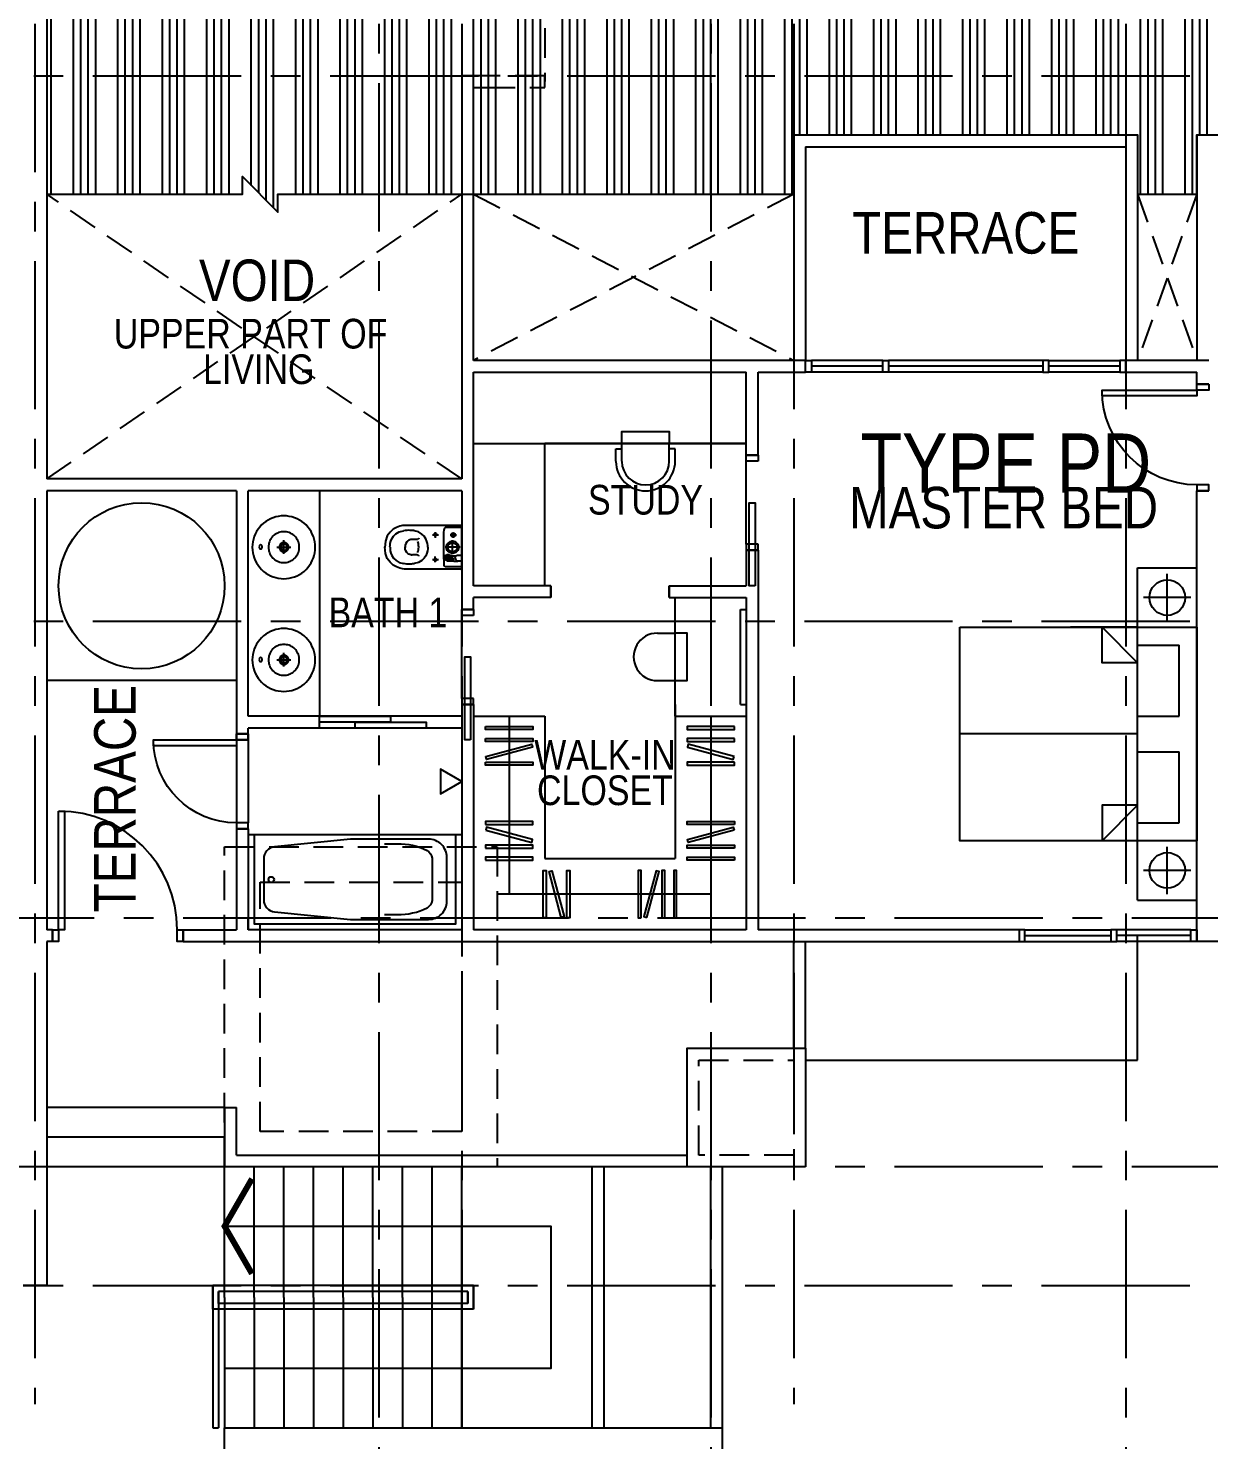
# Model space of a CAD drawing. Extents: x -202 to 81900, y 0 to 57000.
# Drawn here: x 29244 to 39200, y 32661 to 44561 of the extents above; entities that cross this region are included whole.
import ezdxf
from ezdxf.enums import TextEntityAlignment as Align

# ---------------------------------------------------------------- set-up
doc = ezdxf.new("R2010")
doc.units = 0
doc.header["$LTSCALE"] = 1000
doc.header["$MEASUREMENT"] = 0
doc.linetypes.add('CENTER', pattern=[2, 1.25, -0.25, 0.25, -0.25])
doc.linetypes.add('HIDDEN', pattern=[0.375, 0.25, -0.125])
doc.layers.get('0').update_dxf_attribs({"linetype": 'CONTINUOUS'})
for name, color, linetype in [('A-_ANOT----_T-', 7, 'CONTINUOUS'), ('A-_ANOTGRID_E-', 8, 'CENTER'), ('A-_ANOTSYBL_E-', 7, 'CONTINUOUS'), ('A-_DOOR----_E-', 7, 'CONTINUOUS'), ('A-_FIXR----_E-', 7, 'CONTINUOUS'), ('A-_FURT----_E-', 4, 'CONTINUOUS'), ('A-_ROOF----_E-', 5, 'CONTINUOUS'), ('A-_ROOF----_H-', 8, 'CONTINUOUS'), ('A-_SANIFIXR_E-', 7, 'CONTINUOUS'), ('A-_SLABSTEP_E-', 7, 'CONTINUOUS'), ('A-_SPAC----_E-', 7, 'CONTINUOUS'), ('A-_STRC----_E-', 7, 'CONTINUOUS'), ('A-_WALL----_E-', 1, 'CONTINUOUS'), ('A-_WALLPARP_E-', 7, 'CONTINUOUS'), ('A-_WIND----_E-', 7, 'CONTINUOUS'), ('MERGE', 7, 'CONTINUOUS')]:
    doc.layers.add(name, color=color, linetype=linetype)
doc.styles.add('ARIAL-NARROW', font='ARIALN.TTF')

# ---------------------------------------------------------------- blocks, each defined once
blk = doc.blocks.new('DR900')
at = {"layer": 'A-_DOOR----_E-'}
for points in [[(50, 100), (100, 100), (100, 900), (50, 900)], [(0, 0), (50, 0), (50, 100), (0, 100)], [(900, 0), (850, 0), (850, 100), (900, 100)]]:
    blk.add_lwpolyline(points, close=True, dxfattribs=at)
blk.add_arc((50, 100), 800, 0, 90, dxfattribs=at)
blk = doc.blocks.new('HEM_DURA0401')
at = {"layer": 'MERGE', "color": 7}
for p, q in [((-113, 241), (-133, 230)), ((-91, 250), (-113, 241)), ((-69, 257), (-91, 250)), ((-47, 262), (-69, 257)), ((-24, 265), (-47, 262)), ((-1, 266), (-24, 265)), ((22, 265), (-1, 266)), ((45, 262), (22, 265)), ((68, 257), (45, 262)), ((90, 250), (68, 257)), ((111, 241), (90, 250)), ((132, 230), (111, 241)), ((-230, 133), (-241, 113)), ((-218, 153), (-230, 133)), ((-204, 171), (-218, 153)), ((-188, 188), (-204, 171)), ((-171, 204), (-188, 188)), ((-153, 218), (-171, 204)), ((-133, 230), (-153, 218)), ((151, 218), (132, 230)), ((170, 204), (151, 218)), ((187, 188), (170, 204)), ((202, 171), (187, 188)), ((216, 153), (202, 171)), ((229, 133), (216, 153)), ((240, 113), (229, 133)), ((-265, 24), (-266, 1)), ((-266, 1), (-265, -23)), ((-262, 47), (-265, 24)), ((-257, 69), (-262, 47)), ((-250, 91), (-257, 69)), ((-241, 113), (-250, 91)), ((248, 91), (240, 113)), ((255, 69), (248, 91)), ((260, 47), (255, 69)), ((263, 24), (260, 47)), ((264, 1), (263, 24)), ((263, -23), (264, 1)), ((-265, -23), (-262, -45)), ((-262, -45), (-257, -68)), ((-257, -68), (-250, -90)), ((-250, -90), (-241, -111)), ((-241, -111), (-230, -132)), ((229, -132), (240, -111)), ((240, -111), (248, -90)), ((248, -90), (255, -68)), ((255, -68), (260, -45)), ((260, -45), (263, -23)), ((-230, -132), (-218, -151)), ((-218, -151), (-204, -170)), ((-204, -170), (-188, -187)), ((-188, -187), (-171, -202)), ((-171, -202), (-153, -217)), ((-153, -217), (-133, -229)), ((-133, -229), (-113, -240)), ((111, -240), (132, -229)), ((132, -229), (151, -217)), ((151, -217), (170, -202)), ((170, -202), (187, -187)), ((187, -187), (202, -170)), ((202, -170), (216, -151)), ((216, -151), (229, -132)), ((-113, -240), (-91, -249)), ((-91, -249), (-69, -255)), ((-69, -255), (-47, -260)), ((-47, -260), (-24, -264)), ((-24, -264), (-1, -265)), ((-1, -265), (22, -264)), ((22, -264), (45, -260)), ((45, -260), (68, -255)), ((68, -255), (90, -249)), ((90, -249), (111, -240))]:
    blk.add_line(p, q, dxfattribs=at)
at = {"layer": 'MERGE', "color": 8}
for p, q in [((-14, 200), (-15, 198)), ((-15, 198), (-15, 196)), ((-15, 196), (-15, 193)), ((-15, 193), (-14, 191)), ((-13, 203), (-14, 200)), ((-14, 191), (-13, 189)), ((-11, 205), (-13, 203)), ((-13, 189), (-11, 187)), ((-9, 206), (-11, 205)), ((-11, 187), (-9, 185)), ((-6, 208), (-9, 206)), ((-9, 185), (-6, 183)), ((-4, 209), (-6, 208)), ((-6, 183), (-4, 182)), ((-1, 209), (-4, 209)), ((-4, 182), (-1, 182)), ((2, 210), (-1, 209)), ((-1, 182), (2, 182)), ((5, 209), (2, 210)), ((2, 182), (5, 182)), ((8, 209), (5, 209)), ((5, 182), (8, 182)), ((11, 208), (8, 209)), ((8, 182), (11, 183)), ((13, 206), (11, 208)), ((11, 183), (13, 185)), ((15, 205), (13, 206)), ((13, 185), (15, 187)), ((17, 203), (15, 205)), ((15, 187), (17, 189)), ((18, 200), (17, 203)), ((17, 189), (18, 191)), ((19, 198), (18, 200)), ((18, 191), (19, 193)), ((19, 196), (19, 198)), ((19, 193), (19, 196)), ((-57, 0), (60, 0)), ((-39, 3), (-40, -1)), ((-38, 10), (-39, 6)), ((-39, 6), (-39, 3)), ((-37, 13), (-38, 10)), ((-36, 16), (-37, 13)), ((-34, 19), (-36, 16)), ((-32, 22), (-34, 19)), ((-30, 25), (-32, 22)), ((-28, 27), (-30, 25)), ((-25, 30), (-28, 27)), ((-26, 4), (-27, 2)), ((-27, 2), (-27, -1)), ((-25, 8), (-26, 6)), ((-26, 6), (-26, 4)), ((-23, 32), (-25, 30)), ((-24, 11), (-25, 8)), ((-23, 13), (-24, 11)), ((-20, 34), (-23, 32)), ((-22, 15), (-23, 13)), ((-20, 16), (-22, 15)), ((-17, 35), (-20, 34)), ((-19, 18), (-20, 16)), ((-17, 20), (-19, 18)), ((-14, 36), (-17, 35)), ((-15, 21), (-17, 20)), ((-13, 22), (-15, 21)), ((-10, 38), (-14, 36)), ((-11, 23), (-13, 22)), ((-9, 24), (-11, 23)), ((-7, 38), (-10, 38)), ((-7, 25), (-9, 24)), ((-3, 39), (-7, 38)), ((-5, 26), (-7, 25)), ((-2, 26), (-5, 26)), ((0, 39), (-3, 39)), ((0, 26), (-2, 26)), ((0, 60), (0, -58)), ((3, 39), (0, 39)), ((2, 26), (0, 26)), ((5, 26), (2, 26)), ((7, 38), (3, 39)), ((7, 25), (5, 26)), ((10, 38), (7, 38)), ((9, 24), (7, 25)), ((11, 23), (9, 24)), ((14, 36), (10, 38)), ((13, 22), (11, 23)), ((15, 21), (13, 22)), ((17, 35), (14, 36)), ((17, 20), (15, 21)), ((20, 34), (17, 35)), ((19, 18), (17, 20)), ((20, 16), (19, 18)), ((23, 32), (20, 34)), ((22, 15), (20, 16)), ((23, 13), (22, 15)), ((25, 30), (23, 32)), ((24, 11), (23, 13)), ((25, 8), (24, 11)), ((28, 27), (25, 30)), ((26, 6), (25, 8)), ((26, 4), (26, 6)), ((27, 2), (26, 4)), ((27, -1), (27, 2)), ((30, 25), (28, 27)), ((32, 22), (30, 25)), ((34, 19), (32, 22)), ((36, 16), (34, 19)), ((37, 13), (36, 16)), ((38, 10), (37, 13)), ((39, 6), (38, 10)), ((39, 3), (39, 6)), ((40, -1), (39, 3)), ((-40, -1), (-39, -4)), ((-39, -4), (-39, -8)), ((-39, -8), (-38, -11)), ((-38, -11), (-37, -14)), ((-37, -14), (-36, -17)), ((-36, -17), (-34, -20)), ((-34, -20), (-32, -23)), ((-32, -23), (-30, -26)), ((-30, -26), (-28, -29)), ((-28, -29), (-25, -31)), ((-27, -1), (-27, -3)), ((-27, -3), (-26, -5)), ((-26, -5), (-26, -8)), ((-26, -8), (-25, -10)), ((-25, -10), (-24, -12)), ((-25, -31), (-23, -33)), ((-24, -12), (-23, -14)), ((-23, -14), (-22, -16)), ((-23, -33), (-20, -35)), ((-22, -16), (-20, -18)), ((-20, -18), (-19, -20)), ((-20, -35), (-17, -37)), ((-19, -20), (-17, -21)), ((-17, -21), (-15, -23)), ((-17, -37), (-14, -38)), ((-15, -23), (-13, -24)), ((-14, -38), (-10, -39)), ((-13, -24), (-11, -25)), ((-11, -25), (-9, -26)), ((-10, -39), (-7, -40)), ((-9, -26), (-7, -26)), ((-7, -26), (-5, -27)), ((-7, -40), (-3, -40)), ((-5, -27), (-2, -27)), ((-3, -40), (0, -40)), ((-2, -27), (0, -27)), ((0, -27), (2, -27)), ((0, -40), (3, -40)), ((2, -27), (5, -27)), ((3, -40), (7, -40)), ((5, -27), (7, -26)), ((7, -26), (9, -26)), ((7, -40), (10, -39)), ((9, -26), (11, -25)), ((10, -39), (14, -38)), ((11, -25), (13, -24)), ((13, -24), (15, -23)), ((14, -38), (17, -37)), ((15, -23), (17, -21)), ((17, -21), (19, -20)), ((17, -37), (20, -35)), ((19, -20), (20, -18)), ((20, -18), (22, -16)), ((20, -35), (23, -33)), ((22, -16), (23, -14)), ((23, -14), (24, -12)), ((23, -33), (25, -31)), ((24, -12), (25, -10)), ((25, -10), (26, -8)), ((25, -31), (28, -29)), ((26, -5), (27, -3)), ((26, -8), (26, -5)), ((27, -3), (27, -1)), ((28, -29), (30, -26)), ((30, -26), (32, -23)), ((32, -23), (34, -20)), ((34, -20), (36, -17)), ((36, -17), (37, -14)), ((37, -14), (38, -11)), ((38, -11), (39, -8)), ((39, -4), (40, -1)), ((39, -8), (39, -4))]:
    blk.add_line(p, q, dxfattribs=at)
blk.add_lwpolyline([(130, 0), (130, 11), (128, 23), (126, 34), (123, 44), (118, 55), (113, 65), (107, 75), (100, 84), (92, 92), (84, 100), (75, 107), (65, 113), (55, 118), (45, 122), (34, 126), (23, 128), (12, 130), (0, 130), (-11, 130), (-22, 128), (-33, 126), (-44, 122), (-55, 118), (-65, 113), (-74, 107), (-83, 100), (-92, 92), (-99, 84), (-106, 75), (-112, 65), (-117, 55), (-122, 44), (-125, 34), (-128, 23), (-129, 11), (-130, 0), (-129, -11), (-128, -23), (-125, -34), (-122, -44), (-117, -55), (-112, -65), (-106, -75), (-99, -84), (-92, -92), (-83, -100), (-74, -106), (-65, -113), (-55, -118), (-44, -122), (-33, -126), (-22, -128), (-11, -129), (0, -130), (12, -129), (23, -128), (34, -126), (45, -122), (55, -118), (65, -113), (75, -106), (84, -100), (92, -92), (100, -84), (107, -75), (113, -65), (118, -55), (123, -44), (126, -34), (128, -23), (130, -11), (130, 0), (130, 0)], close=True, dxfattribs=at)
blk = doc.blocks.new('HEM_DURA2501')
at = {"layer": 'MERGE', "color": 7}
for points in [[(-479, 184), (-484, 184), (-500, 182), (-523, 177), (-550, 167), (-578, 151), (-605, 127), (-628, 95), (-644, 52), (-649, -2)], [(-605, 0), (-605, 4), (-605, 15), (-603, 30), (-598, 50), (-589, 71), (-575, 92), (-554, 111), (-527, 128), (-491, 139)], [(-400, 139), (-402, 140), (-407, 140), (-414, 141), (-423, 142), (-435, 142), (-448, 143), (-462, 142), (-476, 141), (-491, 139)], [(-8, 184), (-24, 184), (-67, 184), (-130, 184), (-204, 184), (-282, 184), (-357, 184), (-419, 184), (-462, 184), (-479, 184)], [(-286, 0), (-286, 4), (-287, 15), (-290, 31), (-295, 50), (-304, 72), (-318, 93), (-338, 112), (-365, 128), (-400, 139)], [(-148, 149), (-149, 142), (-149, 120), (-150, 88), (-150, 49), (-151, 6), (-151, -39), (-151, -82), (-150, -120), (-148, -149)], [(-131, 167), (-132, 167), (-133, 167), (-136, 167), (-138, 167), (-141, 165), (-144, 163), (-146, 160), (-148, 155), (-148, 149)], [(0, 167), (-5, 167), (-17, 167), (-34, 167), (-55, 167), (-77, 167), (-97, 167), (-115, 167), (-127, 167), (-131, 167)], [(-7, 184), (-7, 184), (-6, 184), (-5, 184), (-4, 183), (-3, 183), (-2, 182), (-1, 181), (0, 179), (0, 177)], [(0, 177), (0, 165), (0, 132), (0, 85), (0, 29), (0, -29), (0, -85), (0, -132), (0, -165), (0, -177)], [(-479, -184), (-484, -184), (-500, -182), (-523, -176), (-550, -167), (-578, -151), (-605, -127), (-628, -95), (-644, -52), (-649, 2)], [(-605, 0), (-606, -4), (-605, -15), (-603, -31), (-598, -50), (-590, -71), (-576, -92), (-555, -112), (-528, -128), (-491, -139)], [(-286, 0), (-286, -4), (-287, -15), (-289, -30), (-294, -49), (-303, -70), (-317, -92), (-337, -111), (-365, -128), (-400, -139)], [(-400, -139), (-402, -140), (-407, -140), (-414, -141), (-423, -142), (-435, -142), (-448, -143), (-462, -142), (-476, -141), (-491, -139)], [(-8, -184), (-24, -184), (-67, -184), (-130, -184), (-204, -184), (-282, -184), (-357, -184), (-419, -184), (-462, -184), (-479, -184)], [(-131, -167), (-132, -167), (-133, -167), (-136, -167), (-138, -167), (-141, -165), (-144, -163), (-146, -160), (-148, -155), (-148, -149)], [(0, -167), (-5, -167), (-17, -167), (-34, -167), (-55, -167), (-77, -167), (-97, -167), (-115, -167), (-127, -167), (-131, -167)], [(-7, -184), (-7, -184), (-6, -184), (-5, -184), (-4, -183), (-3, -183), (-2, -182), (-1, -181), (0, -179), (0, -177)]]:
    blk.add_lwpolyline(points, dxfattribs=at)
at = {"layer": 'MERGE', "color": 8}
for points in [[(-223, 127), (-223, 125), (-223, 121), (-223, 115), (-223, 107), (-223, 100), (-223, 92), (-223, 86), (-223, 82), (-223, 80)], [(-116, 124), (-116, 121), (-116, 115), (-116, 106), (-116, 95), (-116, 84), (-116, 73), (-116, 64), (-116, 58), (-116, 55)], [(-78, 122), (-78, 121), (-78, 118), (-78, 112), (-78, 106), (-78, 100), (-78, 94), (-78, 89), (-78, 85), (-78, 84)], [(-362, 76), (-362, 75), (-362, 74), (-363, 73), (-365, 71), (-367, 69), (-369, 68), (-373, 66), (-377, 65), (-381, 65), (-381, 65), (-387, 65), (-393, 65), (-399, 65), (-405, 65), (-411, 65), (-415, 65), (-419, 66), (-422, 66), (-423, 66), (-423, 66), (-425, 65), (-430, 65), (-437, 62), (-446, 59), (-455, 53), (-463, 44), (-471, 32), (-476, 17), (-478, -2)], [(-362, -76), (-362, -75), (-362, -74), (-363, -73), (-365, -71), (-367, -69), (-369, -68), (-373, -66), (-377, -65), (-381, -65), (-381, -65), (-387, -65), (-393, -65), (-399, -65), (-405, -65), (-411, -65), (-415, -65), (-419, -66), (-422, -66), (-423, -66), (-423, -66), (-425, -65), (-430, -65), (-437, -62), (-446, -59), (-455, -53), (-463, -44), (-471, -32), (-476, -17), (-478, 2)], [(-371, 45), (-371, 44), (-369, 40), (-367, 33), (-366, 23), (-364, 12), (-363, -1), (-364, -15), (-366, -31), (-369, -47)], [(-247, 105), (-246, 105), (-241, 105), (-234, 105), (-226, 105), (-218, 105), (-210, 105), (-203, 105), (-199, 105), (-197, 105)], [(-212, 106), (-212, 108), (-213, 110), (-214, 112), (-215, 113), (-216, 114), (-218, 115), (-219, 116), (-221, 117), (-223, 117), (-223, 117), (-225, 117), (-227, 116), (-229, 115), (-230, 114), (-231, 113), (-232, 112), (-233, 110), (-234, 108), (-234, 106), (-234, 106), (-234, 104), (-233, 102), (-232, 101), (-231, 99), (-230, 98), (-229, 97), (-227, 96), (-225, 96), (-223, 95), (-223, 95), (-221, 96), (-219, 96), (-218, 97), (-216, 98), (-215, 99), (-214, 101), (-213, 102), (-212, 104), (-212, 106)], [(-148, 89), (-146, 89), (-140, 89), (-132, 89), (-122, 89), (-111, 89), (-101, 89), (-93, 89), (-87, 89), (-85, 89)], [(-89, 89), (-89, 94), (-91, 98), (-93, 103), (-95, 106), (-98, 110), (-102, 112), (-106, 114), (-111, 116), (-116, 116), (-116, 116), (-121, 116), (-125, 114), (-129, 112), (-133, 110), (-136, 106), (-139, 103), (-141, 98), (-142, 94), (-143, 89), (-143, 89), (-142, 84), (-141, 80), (-139, 75), (-136, 72), (-133, 68), (-129, 66), (-125, 64), (-121, 63), (-116, 62), (-116, 62), (-111, 63), (-106, 64), (-102, 66), (-98, 68), (-95, 72), (-93, 75), (-91, 80), (-89, 84), (-89, 89)], [(-14, 1), (-18, 1), (-30, 1), (-47, 1), (-67, 1), (-88, 1), (-108, 1), (-125, 1), (-137, 1), (-141, 1)], [(-98, 89), (-98, 92), (-99, 95), (-100, 98), (-102, 101), (-104, 103), (-107, 105), (-110, 106), (-113, 107), (-116, 107), (-116, 107), (-119, 107), (-122, 106), (-125, 105), (-127, 103), (-130, 101), (-131, 98), (-133, 95), (-134, 92), (-134, 89), (-134, 89), (-134, 86), (-133, 83), (-131, 80), (-130, 77), (-127, 75), (-125, 74), (-122, 72), (-119, 71), (-116, 71), (-116, 71), (-113, 71), (-110, 72), (-107, 74), (-104, 75), (-102, 77), (-100, 80), (-99, 83), (-98, 86), (-98, 89)], [(-26, 1), (-27, 10), (-29, 19), (-33, 27), (-38, 34), (-44, 40), (-51, 45), (-59, 49), (-68, 51), (-77, 52), (-77, 52), (-87, 51), (-95, 49), (-103, 45), (-110, 40), (-117, 34), (-122, 27), (-125, 19), (-128, 10), (-129, 1), (-129, 1), (-128, -8), (-125, -17), (-122, -25), (-117, -32), (-110, -38), (-103, -43), (-95, -47), (-87, -50), (-77, -50), (-77, -50), (-68, -50), (-59, -47), (-51, -43), (-44, -38), (-38, -32), (-33, -25), (-29, -17), (-27, -8), (-26, 1)], [(-117, 116), (-114, 116), (-106, 116), (-95, 116), (-82, 116), (-68, 117), (-55, 117), (-44, 117), (-37, 117), (-34, 117)], [(-39, 1), (-39, 8), (-41, 14), (-44, 20), (-48, 26), (-52, 30), (-58, 34), (-64, 37), (-70, 39), (-77, 40), (-77, 40), (-84, 39), (-91, 37), (-97, 34), (-102, 30), (-107, 26), (-111, 20), (-114, 14), (-115, 8), (-116, 1), (-116, 1), (-115, -6), (-114, -13), (-111, -19), (-107, -24), (-102, -29), (-97, -32), (-91, -35), (-84, -37), (-77, -38), (-77, -38), (-70, -37), (-64, -35), (-58, -32), (-52, -29), (-48, -24), (-44, -19), (-41, -13), (-39, -6), (-39, 1)], [(-106, 64), (-106, 64), (-103, 65), (-100, 66), (-97, 67), (-93, 69), (-89, 70), (-86, 71), (-84, 72), (-83, 72)], [(-95, 102), (-94, 102), (-91, 102), (-87, 102), (-83, 102), (-78, 102), (-73, 102), (-69, 102), (-66, 102), (-65, 102)], [(-70, 102), (-70, 103), (-70, 105), (-71, 106), (-72, 107), (-73, 108), (-74, 109), (-75, 110), (-77, 110), (-78, 110), (-78, 110), (-80, 110), (-81, 110), (-83, 109), (-84, 108), (-85, 107), (-86, 106), (-87, 105), (-87, 103), (-87, 102), (-87, 102), (-87, 100), (-87, 99), (-86, 97), (-85, 96), (-84, 95), (-83, 94), (-81, 94), (-80, 93), (-78, 93), (-78, 93), (-77, 93), (-75, 94), (-74, 94), (-73, 95), (-72, 96), (-71, 97), (-70, 99), (-70, 100), (-70, 102)], [(-83, 72), (-82, 72), (-79, 72), (-74, 72), (-69, 72), (-63, 72), (-57, 72), (-53, 72), (-50, 72), (-48, 72)], [(-77, 60), (-77, 56), (-77, 45), (-77, 29), (-77, 10), (-77, -9), (-77, -28), (-77, -44), (-77, -55), (-77, -59)], [(-55, 91), (-55, 92), (-55, 94), (-54, 97), (-52, 101), (-50, 106), (-47, 110), (-43, 113), (-37, 115), (-30, 116)], [(-55, 91), (-55, 90), (-55, 88), (-54, 84), (-53, 81), (-51, 76), (-48, 73), (-43, 69), (-37, 67), (-29, 66), (-29, 66), (-21, 66), (-15, 66), (-11, 66), (-7, 66), (-5, 66), (-4, 66), (-3, 66), (-3, 66), (-2, 66)], [(-30, 116), (-29, 116), (-26, 116), (-22, 116), (-18, 116), (-13, 116), (-8, 116), (-4, 116), (-1, 116), (0, 116)], [(-247, -105), (-246, -105), (-241, -105), (-234, -105), (-226, -105), (-218, -105), (-210, -105), (-203, -105), (-199, -105), (-197, -105)], [(-212, -106), (-212, -104), (-213, -102), (-214, -101), (-215, -99), (-216, -98), (-218, -97), (-219, -96), (-221, -96), (-223, -95), (-223, -95), (-225, -96), (-227, -96), (-229, -97), (-230, -98), (-231, -99), (-232, -101), (-233, -102), (-234, -104), (-234, -106), (-234, -106), (-234, -108), (-233, -110), (-232, -112), (-231, -113), (-230, -114), (-229, -115), (-227, -116), (-225, -117), (-223, -117), (-223, -117), (-221, -117), (-219, -116), (-218, -115), (-216, -114), (-215, -113), (-214, -112), (-213, -110), (-212, -108), (-212, -106)], [(-223, -127), (-223, -125), (-223, -121), (-223, -115), (-223, -107), (-223, -100), (-223, -92), (-223, -86), (-223, -82), (-223, -80)], [(-96, -103), (-94, -103), (-89, -103), (-83, -103), (-75, -103), (-66, -103), (-58, -103), (-52, -103), (-47, -103), (-45, -103)], [(-54, -103), (-54, -100), (-55, -97), (-57, -94), (-58, -92), (-60, -90), (-63, -88), (-66, -87), (-69, -86), (-72, -85), (-72, -85), (-75, -86), (-78, -87), (-81, -88), (-83, -90), (-85, -92), (-87, -94), (-88, -97), (-89, -100), (-89, -103), (-89, -103), (-89, -106), (-88, -109), (-87, -112), (-85, -114), (-83, -116), (-81, -118), (-78, -119), (-75, -120), (-72, -121), (-72, -121), (-69, -120), (-66, -119), (-63, -118), (-60, -116), (-58, -114), (-57, -112), (-55, -109), (-54, -106), (-54, -103)], [(-62, -103), (-62, -101), (-62, -100), (-63, -98), (-64, -97), (-65, -95), (-67, -94), (-68, -94), (-70, -93), (-72, -93), (-72, -93), (-74, -93), (-75, -94), (-77, -94), (-78, -95), (-79, -97), (-80, -98), (-81, -100), (-81, -101), (-82, -103), (-82, -103), (-81, -105), (-81, -106), (-80, -108), (-79, -109), (-78, -111), (-77, -112), (-75, -112), (-74, -113), (-72, -113), (-72, -113), (-70, -113), (-68, -112), (-67, -112), (-65, -111), (-64, -109), (-63, -108), (-62, -106), (-62, -105), (-62, -103)], [(-72, -125), (-72, -123), (-72, -119), (-72, -113), (-72, -106), (-72, -98), (-72, -90), (-72, -84), (-72, -80), (-72, -78)]]:
    blk.add_lwpolyline(points, dxfattribs=at)
blk = doc.blocks.new('TUB6')
at = {"layer": 'A-_FIXR----_E-'}
blk.add_lwpolyline([(1700, 375), (0, 375), (0, -375), (1700, -375)], close=True, dxfattribs=at)
blk.add_lwpolyline([(172, -274), (813, -338), (1471, -338, 0.414214), (1624, -185), (1624, 185, 0.414214), (1471, 338), (813, 338), (172, 274, 0.386807), (80, 173), (80, -173, 0.386807)], format="xyb", close=True, dxfattribs=at)
blk.add_lwpolyline([(1100, 300), (1207, 300, -0.120814), (1458, 243, -0.197037), (1500, 179), (1500, -179, -0.197037), (1458, -243, -0.120814), (1207, -300), (1100, -300, -0.096183)], format="xyb", dxfattribs=at)
blk.add_circle((144, -2), 23.9, dxfattribs=at)
blk = doc.blocks.new('SANISHSP')
blk.add_lwpolyline([(0, 0), (-52, -90), (52, -90)], close=True)
blk = doc.blocks.new('DR800')
at = {"layer": 'A-_DOOR----_E-'}
for points in [[(50, 100), (100, 100), (100, 800), (50, 800)], [(0, 0), (50, 0), (50, 100), (0, 100)], [(800, 0), (750, 0), (750, 100), (800, 100)]]:
    blk.add_lwpolyline(points, close=True, dxfattribs=at)
blk.add_arc((50, 100), 700, 0, 90, dxfattribs=at)

msp = doc.modelspace()

# ---------------------------------------------------------------- hatches: boundary and pattern name
at = {"layer": 'A-_ROOF----_H-'}
h = msp.add_hatch(dxfattribs=at)
h.set_pattern_fill('ANSI34', color=256, scale=500, angle=45, style=0)
h.paths.add_polyline_path([(19899.97, 43761.38), (19899.97, 42661.38), (16499.97, 42661.38), (16499.97, 40761.39), (16599.97, 40761.39), (16599.97, 41561.38), (19499.97, 41561.38), (19499.97, 39661.37), (19999.97, 39661.37), (19999.97, 41561.38), (22899.97, 41561.38), (22899.97, 42161.38), (27249.97, 42161.38), (27249.97, 42011.38), (27549.97, 42311.38), (27549.97, 42161.38), (29199.97, 42161.38), (29199.97, 44261.38), (25499.97, 44261.38), (25499.97, 43761.38)])
h.paths.add_polyline_path([(35699.97, 43161.38), (35699.97, 43661.38), (38599.97, 43661.38), (38599.97, 43161.38), (39099.97, 43161.38), (39099.97, 43661.38), (41899.97, 43661.38), (41899.97, 44761.38), (33099.97, 44761.38), (33099.97, 45261.38), (29399.97, 45261.38), (29399.97, 43161.38), (31049.97, 43161.38), (31049.97, 43311.38), (31349.97, 43011.38), (31349.97, 43161.38)])
h.paths.add_polyline_path([(48299.97, 43161.38), (52649.97, 43161.38), (52649.97, 43011.38), (52949.97, 43311.38), (52949.97, 43161.38), (54799.97, 43161.38), (54799.97, 45261.38), (50899.97, 45261.38), (50899.97, 44761.38), (42099.97, 44761.38), (42099.97, 43661.38), (44899.97, 43661.38), (44899.97, 43161.38), (45399.97, 43161.38), (45399.97, 43661.38), (48299.97, 43661.38)])
h.paths.add_polyline_path([(56799.96, 32061.38), (52599.97, 32061.38), (52599.97, 30461.38), (58149.97, 30461.38), (58149.97, 30611.38), (58449.97, 30311.38), (58449.97, 30461.38), (60899.97, 30461.38), (60899.97, 31061.38), (57799.97, 31061.38), (57799.97, 30961.37), (56799.96, 30961.35)])
h.paths.add_polyline_path([(47599.97, 23261.38), (47599.97, 21261.38), (54599.97, 21261.38), (54599.97, 23261.38), (51249.97, 23261.38), (51249.97, 23411.38), (50949.97, 23111.38), (50949.97, 23261.38)])
h.paths.add_polyline_path([(32099.97, 23261.38), (28749.97, 23261.38), (28749.97, 23111.38), (28449.97, 23411.38), (28449.97, 23261.38), (25099.97, 23261.38), (25099.97, 21261.38), (32099.97, 21261.38)])

# ---------------------------------------------------------------- linework, layer by layer
at = {"layer": 'A-_ANOTGRID_E-'}
for p, q in [((29299.97, 54598.55), (29299.97, 32961.37)), ((32899.97, 54598.55), (32899.97, 32961.37)), ((35699.97, 54598.55), (35699.97, 32961.37)), ((38499.97, 54598.55), (38499.97, 20761.37)), ((5790, 44161.38), (68200, 44161.38)), ((5790, 39561.37), (68200, 39561.37)), ((4550, 37061.37), (68200, 37061.37)), ((5790, 33961.37), (68200, 33961.37))]:
    msp.add_line(p, q, dxfattribs=at)
for points in [[(31699.97, 54598.55), (31699.97, 54098.55), (32199.97, 54098.55), (32199.97, 20761.37)], [(34499.97, 54598.55), (34499.97, 54098.55), (34999.97, 54098.55), (34999.97, 20761.37)]]:
    msp.add_lwpolyline(points, dxfattribs=at)
at = {"layer": 'A-_ANOTSYBL_E-', "linetype": 'CENTER'}
msp.add_lwpolyline([(59800.01, 34961.37), (16600, 34961.37), (16600, 38255.03), (4350, 38255.03)], dxfattribs=at)
at = {"layer": 'A-_DOOR----_E-'}
for points in [[(35399.94, 40911.38), (35299.94, 40911.38), (35299.94, 40961.38), (35399.94, 40961.38)], [(35374.94, 39861.38), (35324.94, 39861.38), (35324.94, 40561.38), (35374.94, 40561.38)], [(35399.94, 40211.38), (35299.94, 40211.38), (35299.94, 40161.38), (35399.94, 40161.38)], [(32999.97, 39611.38), (32899.97, 39611.38), (32899.97, 39661.38), (32999.97, 39661.38)], [(32974.97, 38561.38), (32924.97, 38561.38), (32924.97, 39261.38), (32974.97, 39261.38)], [(32999.97, 38911.38), (32899.97, 38911.38), (32899.97, 38861.38), (32999.97, 38861.38)], [(30999.99, 38561.41), (31099.99, 38561.44), (31099.98, 38611.44), (30999.98, 38611.41)], [(29499.98, 37961.39), (29549.98, 37961.39), (29549.98, 36961.39), (29499.98, 36961.39)], [(31099.99, 37861.41), (30999.99, 37861.39), (31000, 37811.39), (31100, 37811.41)], [(29449.98, 36961.39), (29499.98, 36961.39), (29499.98, 36861.39), (29449.98, 36861.39)], [(30499.98, 36961.39), (30549.98, 36961.39), (30549.98, 36861.39), (30499.98, 36861.39)], [(30499.98, 36961.39), (30549.98, 36961.39), (30549.98, 36861.39), (30499.98, 36861.39)]]:
    msp.add_lwpolyline(points, close=True, dxfattribs=at)
msp.add_arc((29499.98, 36961.39), 1000.01, 0.000084, 89.796407, dxfattribs=at)
at = {"layer": 'A-_FIXR----_E-'}
for p, q in [((32999.97, 41061.39), (35299.94, 41061.38)), ((33599.97, 39861.38), (33599.97, 41061.39)), ((35299.94, 41061.38), (33599.97, 41061.38)), ((34699.95, 38761.38), (34699.95, 39761.38)), ((35249.95, 38861.38), (35249.95, 39661.38)), ((35249.95, 39661.38), (35299.97, 39661.38)), ((34699.95, 38861.38), (34699.95, 37561.39)), ((35249.95, 38861.38), (35299.97, 38861.38)), ((32999.97, 38761.38), (33599.97, 38761.38)), ((33599.97, 38761.38), (33599.97, 37561.38)), ((34699.95, 38761.38), (35299.94, 38761.38)), ((33599.97, 37561.38), (34699.95, 37561.39))]:
    msp.add_line(p, q, dxfattribs=at)
at = {"layer": 'A-_FIXR----_E-', "color": 8}
for p, q in [((33299.97, 38761.38), (33299.97, 37261.38)), ((34999.94, 38761.38), (34999.94, 37261.41)), ((34999.94, 37261.41), (33199.97, 37261.38))]:
    msp.add_line(p, q, dxfattribs=at)
for points in [[(33099.97, 38673.88), (33499.97, 38673.88), (33499.97, 38648.88), (33099.97, 38648.88)], [(33099.97, 38573.88), (33499.97, 38573.88), (33499.97, 38548.88), (33099.97, 38548.88)], [(35199.94, 38673.88), (34799.94, 38673.88), (34799.94, 38648.88), (35199.94, 38648.88)], [(35199.94, 38573.88), (34799.94, 38573.88), (34799.94, 38548.88), (35199.94, 38548.88)], [(33103.55, 38421.69), (33489.92, 38525.22), (33496.39, 38501.07), (33110.02, 38397.54)], [(35196.36, 38421.69), (34809.99, 38525.22), (34803.52, 38501.07), (35189.89, 38397.54)], [(33099.97, 38373.88), (33499.97, 38373.88), (33499.97, 38348.88), (33099.97, 38348.88)], [(35199.94, 38373.88), (34799.94, 38373.88), (34799.94, 38348.88), (35199.94, 38348.88)], [(33099.97, 37848.88), (33499.97, 37848.88), (33499.97, 37873.88), (33099.97, 37873.88)], [(35199.94, 37848.88), (34799.94, 37848.88), (34799.94, 37873.88), (35199.94, 37873.88)], [(33103.55, 37801.07), (33489.92, 37697.54), (33496.39, 37721.69), (33110.02, 37825.22)], [(35196.37, 37801.07), (34809.99, 37697.54), (34803.52, 37721.69), (35189.89, 37825.22)], [(33099.97, 37648.88), (33499.97, 37648.88), (33499.97, 37673.88), (33099.97, 37673.88)], [(35199.94, 37648.88), (34799.94, 37648.88), (34799.94, 37673.88), (35199.94, 37673.88)], [(33099.97, 37548.88), (33499.97, 37548.88), (33499.97, 37573.88), (33099.97, 37573.88)], [(35199.94, 37548.88), (34799.94, 37548.88), (34799.94, 37573.88), (35199.94, 37573.88)], [(33587.46, 37061.41), (33587.47, 37461.41), (33612.47, 37461.41), (33612.46, 37061.41)], [(33587.46, 37061.41), (33587.47, 37461.41), (33612.47, 37461.41), (33612.46, 37061.41)], [(33739.65, 37064.98), (33636.13, 37451.36), (33660.28, 37457.83), (33763.8, 37071.45)], [(33787.46, 37061.4), (33787.47, 37461.4), (33812.47, 37461.4), (33812.46, 37061.4)], [(34412.46, 37061.4), (34412.45, 37461.4), (34387.45, 37461.4), (34387.46, 37061.4)], [(34460.27, 37064.98), (34563.79, 37451.36), (34539.64, 37457.83), (34436.12, 37071.45)], [(34612.46, 37061.41), (34612.45, 37461.41), (34587.45, 37461.41), (34587.46, 37061.41)], [(34712.46, 37061.41), (34712.45, 37461.41), (34687.45, 37461.41), (34687.46, 37061.41)]]:
    msp.add_lwpolyline(points, close=True, dxfattribs=at)
at = {"layer": 'A-_FURT----_E-'}
for p, q in [((34249.96, 40911.38), (34249.96, 41061.38)), ((34649.96, 40911.38), (34649.96, 41061.38)), ((34199.96, 40911.38), (34199.96, 41015.58)), ((34199.96, 41015.58), (34249.96, 41015.58)), ((34699.96, 41015.58), (34649.96, 41015.58)), ((34699.96, 40911.38), (34699.96, 41015.58)), ((38599.97, 39511.38), (38599.97, 40011.38)), ((38599.97, 40011.38), (39099.97, 40011.38)), ((38599.97, 39511.39), (38033.22, 39511.39)), ((38599.97, 37211.38), (38599.97, 39511.38)), ((34549.95, 39461.38), (34699.95, 39461.38)), ((38599.97, 39361.38), (38949.97, 39361.38)), ((38949.97, 38761.38), (38949.97, 39361.38)), ((34549.95, 39061.38), (34699.95, 39061.38)), ((38599.97, 38761.38), (38949.97, 38761.38)), ((38599.97, 38461.38), (38949.97, 38461.38)), ((38949.97, 37861.38), (38949.97, 38461.38)), ((38599.97, 37861.38), (38949.97, 37861.38)), ((38599.97, 37211.38), (39099.97, 37211.38))]:
    msp.add_line(p, q, dxfattribs=at)
at = {"layer": 'A-_FURT----_E-', "color": 8}
for p, q in [((38849.97, 39561.38), (38849.97, 39961.38)), ((39049.97, 39761.38), (38649.97, 39761.38)), ((38849.97, 37261.38), (38849.97, 37661.38)), ((39049.97, 37461.38), (38649.97, 37461.38))]:
    msp.add_line(p, q, dxfattribs=at)
for points in [[(34249.96, 41061.38), (34249.96, 41161.38), (34649.96, 41161.38), (34649.96, 41061.38)], [(34699.95, 39061.38), (34799.95, 39061.38), (34799.95, 39461.38), (34699.95, 39461.38)]]:
    msp.add_lwpolyline(points, dxfattribs=at)
at = {"layer": 'A-_FURT----_E-'}
msp.add_lwpolyline([(37099.97, 39511.38), (39099.97, 39511.38), (39099.97, 37711.38), (37099.97, 37711.38)], close=True, dxfattribs=at)
for points in [[(38299.97, 39511.38), (38599.97, 39211.38), (38299.97, 39211.38), (38299.97, 39511.38)], [(38599.97, 38611.38), (37099.97, 38611.38)], [(38299.97, 37711.38), (38599.97, 38011.38), (38299.97, 38011.38), (38299.97, 37711.38)]]:
    msp.add_lwpolyline(points, dxfattribs=at)
for centre in [(38849.97, 39761.38), (38849.97, 37461.38)]:
    msp.add_circle(centre, 150, dxfattribs=at)
for centre, radius, start, end in [((34449.96, 40910.74), 250, 180.184851, 0.184851), ((34449.96, 40910.74), 200, 180.184851, 0.184851), ((34549.3, 39261.38), 200, 89.815149, 269.815149)]:
    msp.add_arc(centre, radius, start, end, dxfattribs=at)
at = {"layer": 'A-_ROOF----_E-'}
for points in [[(35699.97, 43161.38), (35699.97, 43661.38), (38599.97, 43661.38), (38599.97, 43161.38), (39099.97, 43161.38), (39099.97, 43661.38), (41899.97, 43661.38), (41899.97, 44761.38), (33099.97, 44761.38), (33099.97, 45261.38), (29399.97, 45261.38), (29399.97, 43161.38), (31049.97, 43161.38), (31049.97, 43311.38), (31349.97, 43011.38), (31349.97, 43161.38), (35699.97, 43161.38)], [(38599.97, 43161.38), (39099.97, 43161.38)]]:
    msp.add_lwpolyline(points, dxfattribs=at)
at = {"layer": 'A-_ROOF----_H-'}
for p, q in [((35299.94, 40211.38), (35299.94, 40911.38)), ((32899.97, 38911.38), (32899.97, 39611.38))]:
    msp.add_line(p, q, dxfattribs=at)
at = {"layer": 'A-_SANIFIXR_E-'}
for p, q in [((29399.97, 45161.38), (29399.97, 43161.38)), ((31699.92, 40661.38), (31699.92, 38761.4)), ((30999.97, 39061.38), (29399.97, 39061.38)), ((32899.92, 37761.38), (31099.92, 37761.38))]:
    msp.add_line(p, q, dxfattribs=at)
for points in [[(32300, 38711.4), (31700, 38711.4), (31700, 38761.4), (32300, 38761.4)], [(32600, 38661.4), (32000, 38661.4), (32000, 38711.4), (32600, 38711.4)]]:
    msp.add_lwpolyline(points, close=True, dxfattribs=at)
msp.add_circle((30199.97, 39861.37), 700.01, dxfattribs=at)
at = {"layer": 'A-_SLABSTEP_E-'}
for p, q in [((32900, 38761.4), (31700, 38761.4)), ((31000, 38561.41), (31000, 37861.41)), ((31100, 38561.41), (31100, 37861.41)), ((32900, 38661.4), (31700, 38661.4)), ((30899.97, 35461.38), (29399.97, 35461.38)), ((30899.97, 35211.38), (29399.97, 35211.38)), ((34799.96, 34961.38), (29399.97, 34961.38)), ((30899.97, 34961.38), (29399.97, 34961.38))]:
    msp.add_line(p, q, dxfattribs=at)
at = {"layer": 'A-_STRC----_E-'}
for p, q in [((38599.97, 35861.38), (38600, 36908.2)), ((35799.97, 35861.38), (38599.97, 35861.38)), ((30899.97, 35461.38), (30899.97, 34961.38)), ((30899.97, 35461.38), (30999.97, 35461.38)), ((30999.97, 35061.38), (30999.97, 35461.38)), ((30999.97, 35061.38), (34799.96, 35061.38)), ((30899.97, 33861.37), (30899.97, 34961.37)), ((31149.97, 33861.37), (31149.97, 34961.37)), ((31399.97, 33861.37), (31399.97, 34961.37)), ((31399.97, 33861.37), (31399.97, 34961.37)), ((31649.97, 33861.37), (31649.97, 34961.37)), ((31899.97, 33861.37), (31899.97, 34961.37)), ((32149.97, 33861.37), (32149.97, 34961.37)), ((32399.97, 33861.37), (32399.97, 34961.37)), ((32649.97, 32761.37), (32649.97, 34961.37)), ((32899.97, 33861.37), (32899.97, 34961.37)), ((32899.97, 32761.37), (32899.97, 34961.37)), ((33999.97, 32761.37), (33999.97, 34961.37)), ((34099.97, 32761.37), (34099.97, 34961.37)), ((34999.97, 32761.37), (34999.97, 34961.37)), ((35099.97, 32761.37), (35099.97, 34961.37)), ((32999.97, 33961.37), (30799.97, 33961.37)), ((30799.97, 33761.37), (30799.97, 33961.37)), ((30799.97, 33961.37), (30799.97, 32761.37)), ((32999.97, 33761.37), (32999.97, 33961.37)), ((32999.97, 33961.37), (32999.97, 33761.37)), ((32949.97, 33911.37), (30849.97, 33911.37)), ((30849.97, 33811.37), (30849.97, 33911.37)), ((30849.97, 33911.37), (30849.97, 32761.37)), ((32949.97, 33811.37), (30849.97, 33811.37)), ((32899.97, 33911.37), (30899.97, 33911.37)), ((30899.97, 33861.37), (30899.97, 32761.37)), ((32899.97, 33811.37), (30899.97, 33811.37)), ((31149.97, 33861.37), (31149.97, 32761.37)), ((31399.97, 33861.37), (31399.97, 32761.37)), ((31399.97, 33861.37), (31399.97, 32761.37)), ((31649.97, 33861.37), (31649.97, 32761.37)), ((31899.97, 33861.37), (31899.97, 32761.37)), ((32149.97, 33861.37), (32149.97, 32761.37)), ((32399.97, 33861.37), (32399.97, 32761.37)), ((32899.97, 33861.37), (32899.97, 32761.37)), ((32949.97, 33811.37), (32949.97, 33911.37)), ((32949.97, 33911.37), (32949.97, 33811.37)), ((32999.97, 33761.37), (30799.97, 33761.37)), ((30799.97, 32761.37), (30849.97, 32761.37))]:
    msp.add_line(p, q, dxfattribs=at)
at = {"layer": 'A-_STRC----_E-', "const_width": 50}
msp.add_lwpolyline([(31130.91, 34861.37), (30899.97, 34461.37), (31130.91, 34061.37)], dxfattribs=at)
at = {"layer": 'A-_STRC----_E-', "color": 8}
msp.add_lwpolyline([(30899.97, 34461.37), (33649.97, 34461.37), (33649.97, 33261.37), (30899.97, 33261.37)], dxfattribs=at)
at = {"layer": 'A-_STRC----_E-'}
for p in [(31399.92, 40186.39), (31399.92, 39236.4)]:
    msp.add_point(p, dxfattribs=at)
at = {"layer": 'A-_WALL----_E-'}
for p, q in [((29399.97, 45161.38), (29399.97, 40761.38)), ((32899.97, 43161.38), (32899.97, 40761.38)), ((32999.97, 41761.39), (32999.97, 43161.38)), ((35799.97, 41761.39), (32999.97, 41761.39)), ((32999.97, 41661.39), (35299.94, 41661.38)), ((32999.97, 39861.38), (32999.97, 41661.39)), ((35299.94, 40961.38), (35299.94, 41661.38)), ((35399.94, 40961.38), (35399.94, 41661.38)), ((35399.94, 41661.38), (35799.97, 41661.37)), ((35799.97, 41661.37), (35799.97, 41761.39)), ((39199.97, 41761.39), (38499.97, 41761.39)), ((38499.97, 41661.36), (38499.97, 41761.39)), ((38499.97, 41661.36), (39099.97, 41661.35)), ((39099.97, 41561.35), (39099.97, 41661.35)), ((39099.97, 41561.35), (39199.97, 41561.35)), ((39199.97, 41561.35), (39099.97, 41561.35)), ((35299.94, 40961.38), (35399.94, 40961.38)), ((35399.94, 40961.38), (35299.94, 40961.38)), ((32899.97, 40761.38), (29399.97, 40761.38)), ((32899.97, 40761.38), (29399.97, 40761.38)), ((30899.97, 40661.38), (29399.97, 40661.38)), ((30899.97, 40661.38), (29399.97, 40661.38)), ((29399.97, 40661.38), (29399.97, 36961.39)), ((30899.97, 40661.38), (29399.97, 40661.38)), ((30999.97, 40661.38), (29399.97, 40661.38)), ((30999.97, 40661.38), (30999.97, 38611.38)), ((32899.97, 40661.38), (31099.95, 40661.38)), ((31099.95, 38761.4), (31099.95, 40661.38)), ((32899.97, 40661.38), (32899.97, 39661.38)), ((39099.97, 36861.38), (39099.97, 40661.35)), ((39099.97, 40661.35), (39199.97, 40661.35)), ((39199.97, 40661.35), (39099.97, 40661.35)), ((35299.94, 40161.38), (35299.94, 39861.38)), ((35299.94, 40161.38), (35399.94, 40161.38)), ((35399.94, 40161.38), (35299.94, 40161.38)), ((35399.94, 40161.38), (35399.94, 36961.38)), ((33649.97, 39861.38), (32999.97, 39861.38)), ((33649.97, 39761.38), (32999.97, 39761.38)), ((32999.97, 39661.38), (32999.97, 39761.38)), ((33649.97, 39861.38), (33649.97, 39761.38)), ((33649.97, 39861.38), (33649.97, 39761.38)), ((33649.97, 39761.38), (33649.97, 39861.38)), ((34649.97, 39861.38), (35299.97, 39861.38)), ((34649.97, 39861.38), (34649.97, 39761.38)), ((34649.97, 39861.38), (34649.97, 39761.38)), ((34649.97, 39761.38), (34649.97, 39861.38)), ((34649.97, 39761.38), (35299.97, 39761.38)), ((35299.94, 39761.38), (35299.94, 36961.38)), ((35299.97, 39761.38), (35299.97, 37961.38)), ((32899.97, 39661.38), (32999.97, 39661.38)), ((32899.97, 39661.38), (32999.97, 39661.38)), ((32999.97, 39661.38), (32899.97, 39661.38)), ((39099.97, 37861.38), (39099.97, 39461.38)), ((32899.92, 38861.38), (32899.92, 36961.39)), ((32899.97, 38861.38), (32999.97, 38861.38)), ((32999.97, 38861.38), (32899.97, 38861.38)), ((32999.97, 38861.38), (32999.97, 36961.38)), ((31700, 38761.4), (31099.95, 38761.4)), ((31700, 38661.4), (31700, 38761.4)), ((31099.95, 38611.38), (30999.97, 38611.38)), ((31099.98, 38611.44), (30999.98, 38611.41)), ((31099.98, 38611.44), (30999.98, 38611.41)), ((30999.98, 38611.41), (31099.98, 38611.44)), ((30999.98, 38611.41), (31099.98, 38611.44)), ((31099.95, 38611.38), (31099.95, 38661.4)), ((31700, 38661.4), (31100, 38661.4)), ((31000, 37811.42), (30999.95, 36961.39)), ((31000, 37811.39), (31100, 37811.41)), ((31000, 37811.39), (31100, 37811.41)), ((31100, 37811.41), (31000, 37811.39)), ((31100, 37811.41), (31000, 37811.39)), ((31100, 37811.41), (31099.95, 36961.39)), ((31099.95, 36961.39), (31099.95, 37061.39)), ((29449.98, 36961.39), (29399.97, 36961.39)), ((29449.98, 36961.39), (29449.98, 36861.39)), ((30549.98, 36861.39), (30549.98, 36961.39)), ((30549.98, 36861.39), (30549.98, 36961.39)), ((30549.98, 36961.39), (30999.95, 36961.39)), ((32899.92, 36961.39), (31099.95, 36961.39)), ((35299.94, 36961.38), (32999.97, 36961.38)), ((37599.97, 36961.38), (35399.94, 36961.38)), ((37599.97, 36961.38), (37599.97, 36861.38)), ((29399.98, 36861.39), (29399.97, 33961.38)), ((29449.98, 36861.39), (29399.98, 36861.39)), ((30549.98, 36861.38), (37599.97, 36861.38)), ((30999.97, 36861.38), (37599.97, 36861.38)), ((40799.97, 36861.38), (39099.97, 36861.38)), ((35799.97, 35961.4), (35799.97, 35061.38)), ((29399.97, 33961.38), (29199.97, 33961.38)), ((29399.97, 33961.38), (29199.97, 33961.38)), ((29199.97, 33961.38), (29399.97, 33961.38)), ((29199.97, 33961.38), (29399.97, 33961.38)), ((29399.97, 33961.38), (29199.97, 33961.38)), ((29199.97, 33961.38), (29399.97, 33961.38)), ((30899.97, 32761.37), (35099.97, 32761.37)), ((30899.97, 32561.37), (30899.97, 32761.37)), ((35099.97, 32561.37), (35099.97, 32761.37))]:
    msp.add_line(p, q, dxfattribs=at)
at = {"layer": 'A-_WALL----_E-', "color": 8, "linetype": 'HIDDEN'}
for p, q in [((33499.97, 44161.38), (33499.97, 44661.38)), ((33599.97, 44561.38), (33599.97, 44111.38)), ((32899.97, 44161.39), (32899.97, 43161.38)), ((33599.97, 44161.38), (33599.97, 44161.38)), ((33599.97, 44161.38), (33599.97, 44161.38)), ((29399.97, 40761.38), (32899.97, 43161.38)), ((32899.97, 40761.38), (29399.97, 43161.38)), ((35699.97, 43161.38), (32999.97, 41761.39)), ((32999.97, 43161.38), (35699.97, 41761.39)), ((39099.97, 43161.38), (38599.97, 41761.39)), ((38599.97, 43161.38), (39099.97, 41761.39))]:
    msp.add_line(p, q, dxfattribs=at)
for points in [[(33099.97, 44161.38), (32899.97, 44161.38), (32899.97, 44061.38)], [(33099.97, 44061.38), (33599.97, 44061.38), (33599.97, 44161.38), (33099.97, 44161.38)], [(32999.97, 43161.38), (32999.97, 44061.38), (33099.97, 44061.38)]]:
    msp.add_lwpolyline(points, dxfattribs=at)
for points in [[(30899.97, 37661.38), (33199.97, 37661.38), (33199.97, 34961.38), (30899.97, 34961.38)], [(31199.97, 37361.38), (32899.97, 37361.38), (32899.97, 35261.38), (31199.97, 35261.38)], [(35699.97, 35061.41), (34899.96, 35061.41), (34899.96, 35861.41), (35699.97, 35861.41)]]:
    msp.add_lwpolyline(points, close=True, dxfattribs=at)
at = {"layer": 'A-_WALL----_E-'}
msp.add_lwpolyline([(35799.97, 34961.41), (34799.96, 34961.41), (34799.96, 35961.41), (35799.97, 35961.41)], close=True, dxfattribs=at)
at = {"layer": 'A-_WALLPARP_E-'}
for p, q in [((35699.97, 43661.38), (35699.97, 41761.39)), ((35699.97, 43661.38), (38599.97, 43661.38)), ((35799.97, 43561.38), (35799.97, 41761.39)), ((35799.97, 43561.38), (38499.97, 43561.38)), ((38499.97, 43561.38), (38499.97, 41761.39)), ((38599.97, 43661.38), (38599.97, 41761.39)), ((39099.97, 43661.38), (39099.97, 41761.39)), ((39099.97, 43661.38), (41899.97, 43661.38)), ((35699.97, 35961.41), (35699.97, 36861.38)), ((35799.97, 35961.41), (35799.97, 36861.38))]:
    msp.add_line(p, q, dxfattribs=at)
at = {"layer": 'A-_WIND----_E-'}
for p, q in [((36449.97, 41761.37), (35849.97, 41761.37)), ((36449.97, 41711.37), (35849.97, 41711.37)), ((36449.97, 41661.37), (35849.97, 41661.37)), ((37799.97, 41761.38), (36499.97, 41761.38)), ((37799.97, 41711.38), (36499.97, 41711.38)), ((37799.97, 41661.38), (36499.97, 41661.38)), ((37849.97, 41761.37), (38449.97, 41761.37)), ((38449.97, 41711.37), (37849.97, 41711.37)), ((38449.97, 41661.37), (37849.97, 41661.37)), ((37649.97, 36961.38), (38374.97, 36961.38)), ((37649.97, 36911.38), (38374.97, 36911.38)), ((39049.97, 36961.38), (38424.97, 36961.38)), ((39049.97, 36911.38), (38424.97, 36911.38)), ((37649.97, 36861.38), (38374.97, 36861.38)), ((39049.97, 36861.38), (38424.97, 36861.38))]:
    msp.add_line(p, q, dxfattribs=at)
for points in [[(35849.97, 41661.37), (35799.97, 41661.37), (35799.97, 41761.37), (35849.97, 41761.37)], [(36499.97, 41661.37), (36449.97, 41661.37), (36449.97, 41761.37), (36499.97, 41761.37)], [(37799.97, 41661.37), (37849.97, 41661.37), (37849.97, 41761.37), (37799.97, 41761.37)], [(38449.97, 41661.37), (38499.97, 41661.37), (38499.97, 41761.37), (38449.97, 41761.37)], [(37649.97, 36961.38), (37599.97, 36961.38), (37599.97, 36861.38), (37649.97, 36861.38)], [(38424.97, 36961.38), (38374.97, 36961.38), (38374.97, 36861.38), (38424.97, 36861.38)], [(39049.97, 36961.38), (39099.97, 36961.38), (39099.97, 36861.38), (39049.97, 36861.38)]]:
    msp.add_lwpolyline(points, close=True, dxfattribs=at)

# ---------------------------------------------------------------- block references
at = {"layer": 'A-_DOOR----_E-', "xscale": -1, "rotation": 90}
for name, p in [('DR900', (39199.97, 41561.35)), ('DR800', (31100, 38611.41))]:
    msp.add_blockref(name, p, dxfattribs=at)
at = {"layer": 'A-_SANIFIXR_E-', "rotation": 90}
for p in [(31399.92, 40186.39), (31399.92, 39236.4)]:
    msp.add_blockref('HEM_DURA0401', p, dxfattribs=at)
at = {"layer": 'A-_SANIFIXR_E-', "xscale": -1, "rotation": 180}
msp.add_blockref('HEM_DURA2501', (32900.01, 40186.39), dxfattribs=at)
at = {"layer": 'A-_SANIFIXR_E-', "xscale": 2, "yscale": 2, "zscale": 2, "rotation": 270}
msp.add_blockref('SANISHSP', (32899.92, 38211.39), dxfattribs=at)
at = {"layer": 'A-_SANIFIXR_E-'}
msp.add_blockref('TUB6', (31149.92, 37386.38), dxfattribs=at)

# ---------------------------------------------------------------- texts
at = {"layer": 'A-_ANOT----_T-', "style": 'ARIAL-NARROW'}
msp.add_text('TYPE PD', height=500, dxfattribs=at).set_placement((36263.84, 40644.81))
at = {"layer": 'A-_SPAC----_E-', "style": 'ARIAL-NARROW'}
for s, height, p in [('TERRACE', 350, (37149.97, 42661.39)), ('VOID', 350, (31173.85, 42261.38)), ('UPPER PART OF', 250, (31119.28, 41861.38)), ('LIVING', 250, (31187.83, 41561.38)), ('STUDY', 250, (34449.96, 40461.38)), ('MASTER BED', 350, (37469.14, 40344.81)), ('BATH 1 ', 250, (32317.81, 39511.45)), ('WALK-IN', 250, (34107.76, 38311.94)), ('CLOSET', 250, (34107.76, 38011.94))]:
    msp.add_text(s, height=height, dxfattribs=at).set_placement(p, align=Align.CENTER)
msp.add_text('TERRACE', height=350, rotation=90, dxfattribs=at).set_placement((30149.97, 38066.07), align=Align.CENTER)

doc.saveas('drawing.dxf')
